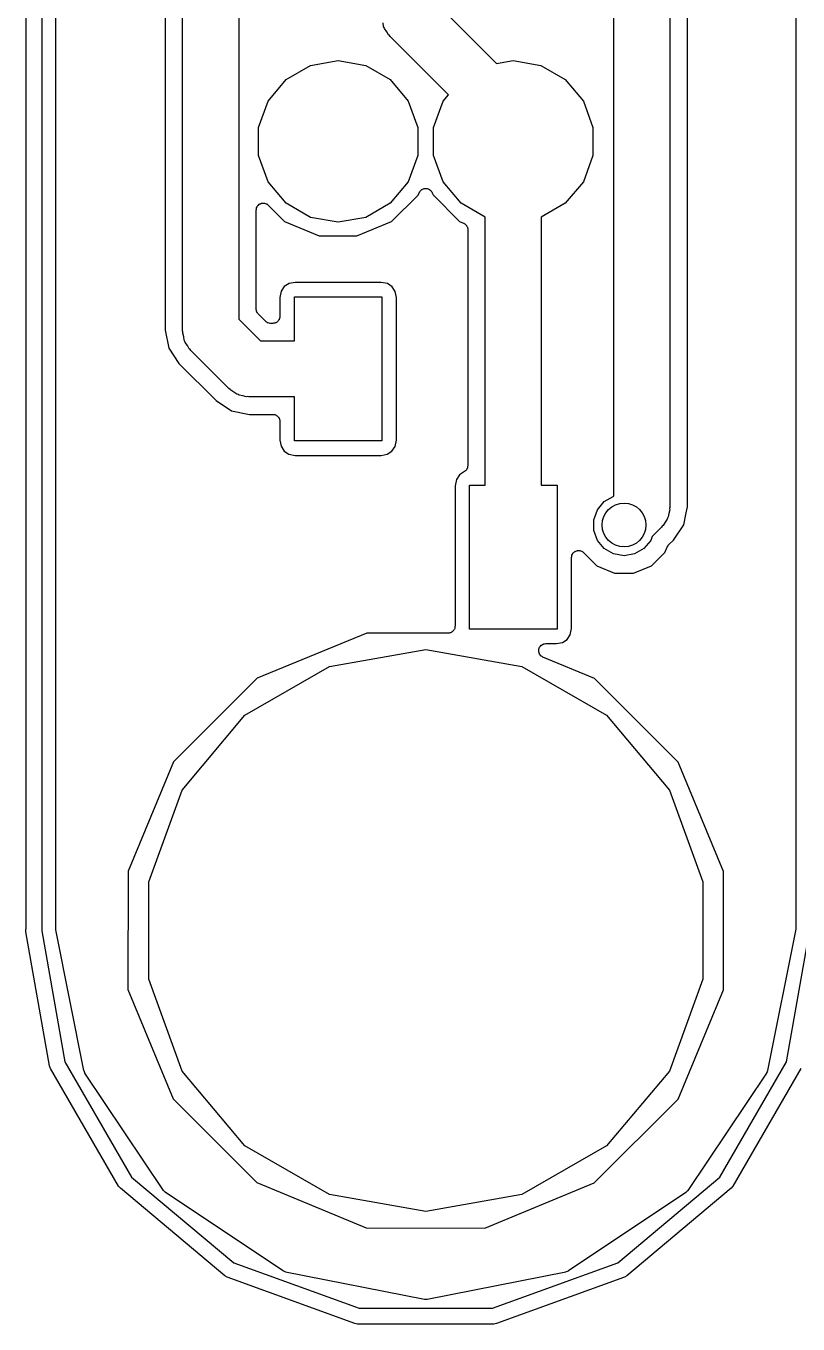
# Model space of a CAD drawing. Extents: x 51 to 137, y -158 to -25.
# Drawn here: x 87.8 to 99, y -157.67 to -138.83 of the extents above; entities that cross this region are included whole.
import ezdxf

# ---------------------------------------------------------------- set-up
doc = ezdxf.new("R2010")
doc.units = 0
doc.header["$MEASUREMENT"] = 0
doc.layers.add('BLACK', color=7, linetype='CONTINUOUS')

msp = doc.modelspace()

# ---------------------------------------------------------------- linework, layer by layer
at = {"layer": 'Black'}
for p, q in [((89.8197, -111.889), (89.8197, -143.241)), ((90.0737, -143.251), (90.0737, -111.879)), ((90.8865, -112.048), (90.8865, -143.083)), ((87.8027, -151.936), (87.8027, -125.489)), ((88.0313, -125.484), (88.0313, -151.958)), ((88.2345, -151.93), (88.2345, -125.494)), ((98.966, -131.446), (98.966, -151.917)), ((97.139, -137.484), (97.139, -145.815)), ((97.393, -145.805), (97.393, -137.494)), ((96.3262, -145.647), (96.3262, -137.653)), ((93.7772, -138.526), (94.6244, -139.373)), ((92.9889, -138.833), (92.9797, -138.781)), ((92.9978, -138.849), (92.9889, -138.833)), ((93.0025, -138.866), (92.9978, -138.849)), ((93.0329, -138.91), (93.0025, -138.866)), ((93.0595, -138.956), (93.0329, -138.91)), ((93.0732, -138.967), (93.0595, -138.956)), ((93.0834, -138.982), (93.0732, -138.967)), ((93.9285, -139.827), (93.0834, -138.982)), ((91.5751, -139.605), (91.9279, -139.401)), ((91.9279, -139.401), (92.329, -139.33)), ((92.329, -139.33), (92.7301, -139.401)), ((92.7301, -139.401), (93.0829, -139.605)), ((94.6244, -139.373), (94.869, -139.33)), ((94.869, -139.33), (95.2701, -139.401)), ((95.2701, -139.401), (95.6229, -139.605)), ((91.3133, -139.917), (91.5751, -139.605)), ((93.0829, -139.605), (93.3447, -139.917)), ((95.6229, -139.605), (95.8847, -139.917)), ((91.174, -140.299), (91.3133, -139.917)), ((93.3447, -139.917), (93.484, -140.299)), ((93.714, -140.299), (93.8533, -139.917)), ((93.8533, -139.917), (93.9285, -139.827)), ((95.8847, -139.917), (96.024, -140.299)), ((91.174, -140.707), (91.174, -140.299)), ((93.484, -140.299), (93.484, -140.707)), ((93.714, -140.707), (93.714, -140.299)), ((96.024, -140.299), (96.024, -140.707)), ((91.3133, -141.089), (91.174, -140.707)), ((93.484, -140.707), (93.3447, -141.089)), ((93.8533, -141.089), (93.714, -140.707)), ((96.024, -140.707), (95.8847, -141.089)), ((91.5751, -141.401), (91.3133, -141.089)), ((93.3447, -141.089), (93.0829, -141.401)), ((94.1151, -141.401), (93.8533, -141.089)), ((95.8847, -141.089), (95.6229, -141.401)), ((93.1049, -141.666), (93.4911, -141.281)), ((93.4911, -141.281), (93.5049, -141.248)), ((93.5049, -141.248), (93.5121, -141.236)), ((93.5121, -141.236), (93.5182, -141.225)), ((93.5182, -141.225), (93.5215, -141.222)), ((93.5215, -141.222), (93.5239, -141.218)), ((93.5239, -141.218), (93.5345, -141.21)), ((93.5345, -141.21), (93.5443, -141.201)), ((93.5443, -141.201), (93.5484, -141.199)), ((93.5484, -141.199), (93.5519, -141.196)), ((93.5519, -141.196), (93.5646, -141.192)), ((93.5646, -141.192), (93.5769, -141.187)), ((93.5769, -141.187), (93.5813, -141.187)), ((93.5813, -141.187), (93.5856, -141.186)), ((93.5856, -141.186), (93.5989, -141.186)), ((93.5989, -141.186), (93.6121, -141.186)), ((93.6121, -141.186), (93.6164, -141.187)), ((93.6164, -141.187), (93.6209, -141.187)), ((93.6209, -141.187), (93.6331, -141.193)), ((93.6331, -141.193), (93.6458, -141.197)), ((93.6458, -141.197), (93.6493, -141.199)), ((93.6493, -141.199), (93.6534, -141.201)), ((93.6534, -141.201), (93.6632, -141.21)), ((93.6632, -141.21), (93.6737, -141.218)), ((93.6737, -141.218), (93.6761, -141.222)), ((93.6761, -141.222), (93.6794, -141.225)), ((93.6794, -141.225), (93.6855, -141.237)), ((93.6855, -141.237), (93.6927, -141.248)), ((93.6927, -141.248), (93.7055, -141.279)), ((93.7055, -141.279), (94.091, -141.665)), ((91.1405, -141.499), (91.1428, -141.486)), ((91.1405, -142.936), (91.1405, -141.499)), ((91.1428, -141.486), (91.144, -141.473)), ((91.144, -141.473), (91.1459, -141.469)), ((91.1459, -141.469), (91.1466, -141.465)), ((91.1466, -141.465), (91.1533, -141.453)), ((91.1533, -141.453), (91.1589, -141.441)), ((91.1589, -141.441), (91.1621, -141.438)), ((91.1621, -141.438), (91.1643, -141.434)), ((91.1643, -141.434), (91.1745, -141.426)), ((91.1745, -141.426), (91.1839, -141.416)), ((91.1839, -141.416), (91.1879, -141.414)), ((91.1879, -141.414), (91.1913, -141.411)), ((91.1913, -141.411), (91.2038, -141.407)), ((91.2038, -141.407), (91.2159, -141.401)), ((91.2159, -141.401), (91.2203, -141.401)), ((91.2203, -141.401), (91.2245, -141.399)), ((91.2245, -141.399), (91.2378, -141.399)), ((91.2378, -141.399), (91.251, -141.398)), ((91.251, -141.398), (91.2553, -141.399)), ((91.2553, -141.399), (91.2597, -141.399)), ((91.2597, -141.399), (91.2723, -141.404)), ((91.2723, -141.404), (91.2851, -141.407)), ((91.2851, -141.407), (91.2887, -141.41)), ((91.2887, -141.41), (91.2929, -141.411)), ((91.2929, -141.411), (91.3031, -141.42)), ((91.3031, -141.42), (91.314, -141.428)), ((91.314, -141.428), (91.551, -141.665)), ((91.9279, -141.605), (91.5751, -141.401)), ((93.0829, -141.401), (92.7301, -141.605)), ((94.4626, -141.602), (94.1151, -141.401)), ((95.6229, -141.401), (95.2754, -141.602)), ((91.551, -141.665), (92.055, -141.874)), ((92.329, -141.676), (91.9279, -141.605)), ((92.7301, -141.605), (92.329, -141.676)), ((92.6006, -141.875), (93.1049, -141.666)), ((94.091, -141.665), (94.146, -141.688)), ((94.146, -141.688), (94.1516, -141.691)), ((94.1516, -141.691), (94.1578, -141.694)), ((94.1578, -141.694), (94.1663, -141.701)), ((94.4626, -145.491), (94.4626, -141.602)), ((95.2754, -141.602), (95.2754, -145.491)), ((92.055, -141.874), (92.6006, -141.875)), ((94.1663, -141.701), (94.1757, -141.707)), ((94.1757, -141.707), (94.1797, -141.712)), ((94.1797, -141.712), (94.1848, -141.716)), ((94.1848, -141.716), (94.1904, -141.726)), ((94.1904, -141.726), (94.1972, -141.735)), ((94.1972, -141.735), (94.1992, -141.741)), ((94.1992, -141.741), (94.2025, -141.747)), ((94.2025, -141.747), (94.2044, -141.758)), ((94.2044, -141.758), (94.2077, -141.769)), ((94.2077, -141.769), (94.2074, -141.775)), ((94.2074, -141.775), (94.2086, -141.782)), ((94.2086, -141.782), (94.2086, -145.21)), ((91.5484, -142.611), (91.5029, -142.678)), ((91.6168, -142.566), (91.5484, -142.611)), ((91.7038, -142.549), (91.6168, -142.566)), ((92.9539, -142.549), (91.7038, -142.549)), ((93.0439, -142.567), (92.9539, -142.549)), ((93.1114, -142.612), (93.0439, -142.567)), ((93.1563, -142.681), (93.1114, -142.612)), ((91.5029, -142.678), (91.4848, -142.768)), ((91.4848, -142.768), (91.4848, -143.042)), ((91.694, -143.398), (91.694, -142.758)), ((91.694, -142.758), (92.964, -142.758)), ((92.964, -142.758), (92.964, -144.851)), ((93.1732, -142.768), (93.1563, -142.681)), ((93.1732, -144.841), (93.1732, -142.768)), ((91.1413, -142.94), (91.1405, -142.936)), ((91.1409, -142.945), (91.1413, -142.94)), ((91.1443, -142.957), (91.1409, -142.945)), ((91.1466, -142.97), (91.1443, -142.957)), ((91.1489, -142.974), (91.1466, -142.97)), ((91.15, -142.979), (91.1489, -142.974)), ((91.1576, -142.989), (91.15, -142.979)), ((91.1643, -143.001), (91.1576, -142.989)), ((91.1677, -143.004), (91.1643, -143.001)), ((91.1703, -143.008), (91.1677, -143.004)), ((91.2771, -143.114), (91.1703, -143.008)), ((90.8865, -143.083), (91.2016, -143.398)), ((91.2807, -143.117), (91.2771, -143.114)), ((91.2836, -143.12), (91.2807, -143.117)), ((91.2951, -143.127), (91.2836, -143.12)), ((91.306, -143.135), (91.2951, -143.127)), ((91.3103, -143.136), (91.306, -143.135)), ((91.3142, -143.138), (91.3103, -143.136)), ((91.3273, -143.14), (91.3142, -143.138)), ((91.3401, -143.144), (91.3273, -143.14)), ((91.3445, -143.143), (91.3401, -143.144)), ((91.3489, -143.144), (91.3445, -143.143)), ((91.3832, -143.144), (91.3489, -143.144)), ((91.392, -143.143), (91.3832, -143.144)), ((91.4009, -143.143), (91.392, -143.143)), ((91.4092, -143.14), (91.4009, -143.143)), ((91.418, -143.138), (91.4092, -143.14)), ((91.4257, -143.134), (91.418, -143.138)), ((91.434, -143.13), (91.4257, -143.134)), ((91.4408, -143.125), (91.434, -143.13)), ((91.4485, -143.12), (91.4408, -143.125)), ((91.4542, -143.114), (91.4485, -143.12)), ((91.4611, -143.108), (91.4542, -143.114)), ((91.4655, -143.1), (91.4611, -143.108)), ((91.4712, -143.093), (91.4655, -143.1)), ((91.4743, -143.085), (91.4712, -143.093)), ((91.4787, -143.077), (91.4743, -143.085)), ((91.4802, -143.068), (91.4787, -143.077)), ((91.4833, -143.06), (91.4802, -143.068)), ((91.4848, -143.042), (91.4833, -143.051)), ((91.4833, -143.051), (91.4833, -143.06)), ((89.8197, -143.241), (89.8718, -143.503)), ((90.0768, -143.269), (90.0737, -143.251)), ((90.0752, -143.287), (90.0768, -143.269)), ((90.089, -143.338), (90.0752, -143.287)), ((90.0982, -143.39), (90.089, -143.338)), ((90.1071, -143.406), (90.0982, -143.39)), ((89.8718, -143.503), (90.0202, -143.725)), ((90.1118, -143.423), (90.1071, -143.406)), ((90.1422, -143.467), (90.1118, -143.423)), ((90.1688, -143.513), (90.1422, -143.467)), ((90.1825, -143.524), (90.1688, -143.513)), ((90.1927, -143.539), (90.1825, -143.524)), ((90.7459, -144.092), (90.1927, -143.539)), ((91.2016, -143.398), (91.694, -143.398)), ((90.0202, -143.725), (90.5593, -144.264)), ((90.7606, -144.102), (90.7459, -144.092)), ((90.7721, -144.116), (90.7606, -144.102)), ((90.8181, -144.142), (90.7721, -144.116)), ((90.8615, -144.173), (90.8181, -144.142)), ((90.5593, -144.264), (90.7813, -144.413)), ((90.8788, -144.177), (90.8615, -144.173)), ((90.8943, -144.186), (90.8788, -144.177)), ((90.9466, -144.196), (90.8943, -144.186)), ((90.9979, -144.209), (90.9466, -144.196)), ((91.0157, -144.208), (90.9979, -144.209)), ((91.0333, -144.211), (91.0157, -144.208)), ((91.694, -144.211), (91.0333, -144.211)), ((91.694, -144.851), (91.694, -144.211)), ((90.7813, -144.413), (91.0433, -144.465)), ((91.0433, -144.465), (91.3832, -144.465)), ((91.3832, -144.465), (91.392, -144.466)), ((91.392, -144.466), (91.4009, -144.466)), ((91.4009, -144.466), (91.4092, -144.469)), ((91.4092, -144.469), (91.418, -144.471)), ((91.418, -144.471), (91.4257, -144.475)), ((91.4257, -144.475), (91.434, -144.479)), ((91.434, -144.479), (91.4408, -144.484)), ((91.4408, -144.484), (91.4485, -144.489)), ((91.4485, -144.489), (91.4542, -144.495)), ((91.4542, -144.495), (91.4611, -144.501)), ((91.4611, -144.501), (91.4655, -144.509)), ((91.4655, -144.509), (91.4712, -144.516)), ((91.4712, -144.516), (91.4743, -144.524)), ((91.4743, -144.524), (91.4787, -144.532)), ((91.4787, -144.532), (91.4802, -144.541)), ((91.4802, -144.541), (91.4833, -144.549)), ((91.4833, -144.549), (91.4833, -144.558)), ((91.4833, -144.558), (91.4848, -144.566)), ((91.4848, -144.566), (91.4848, -144.841)), ((91.4848, -144.841), (91.5017, -144.928)), ((92.964, -144.851), (91.694, -144.851)), ((93.1551, -144.931), (93.1732, -144.841)), ((91.5017, -144.928), (91.5466, -144.997)), ((91.5466, -144.997), (91.6141, -145.042)), ((91.6141, -145.042), (91.7041, -145.06)), ((91.7041, -145.06), (92.9542, -145.06)), ((92.9542, -145.06), (93.0412, -145.043)), ((93.0412, -145.043), (93.1096, -144.998)), ((93.1096, -144.998), (93.1551, -144.931)), ((94.1848, -145.275), (94.1735, -145.285)), ((94.1863, -145.273), (94.1848, -145.275)), ((94.1885, -145.271), (94.1863, -145.273)), ((94.1951, -145.257), (94.1885, -145.271)), ((94.2025, -145.245), (94.1951, -145.257)), ((94.203, -145.242), (94.2025, -145.245)), ((94.2043, -145.239), (94.203, -145.242)), ((94.206, -145.224), (94.2043, -145.239)), ((94.2086, -145.21), (94.206, -145.224)), ((94.0429, -145.411), (94.0248, -145.501)), ((94.0884, -145.344), (94.0429, -145.411)), ((94.1628, -145.295), (94.0884, -145.344)), ((94.1735, -145.285), (94.1628, -145.295)), ((94.0248, -145.501), (94.0248, -147.539)), ((94.234, -147.584), (94.234, -145.491)), ((94.234, -145.491), (94.4626, -145.491)), ((95.2754, -145.491), (95.504, -145.491)), ((95.504, -145.491), (95.504, -147.584)), ((96.189, -145.73), (96.3165, -145.656)), ((96.3165, -145.656), (96.3262, -145.647)), ((96.0894, -145.849), (96.189, -145.73)), ((97.139, -145.815), (97.1359, -145.833)), ((97.1359, -145.833), (97.1375, -145.851)), ((97.3754, -145.894), (97.393, -145.805)), ((96.0364, -145.994), (96.0894, -145.849)), ((96.0364, -146.149), (96.0364, -145.994)), ((97.0705, -146.03), (97.0439, -146.076)), ((97.1009, -145.987), (97.0705, -146.03)), ((97.1055, -145.97), (97.1009, -145.987)), ((97.1145, -145.954), (97.1055, -145.97)), ((97.1237, -145.902), (97.1145, -145.954)), ((97.1375, -145.851), (97.1237, -145.902)), ((97.3409, -146.067), (97.3754, -145.894)), ((97.3754, -145.894), (97.3754, -145.894)), ((96.0894, -146.295), (96.0364, -146.149)), ((97.02, -146.102), (96.8821, -146.24)), ((97.0302, -146.088), (97.02, -146.102)), ((97.0439, -146.076), (97.0302, -146.088)), ((97.1925, -146.289), (97.3409, -146.067)), ((96.189, -146.414), (96.0894, -146.295)), ((96.8622, -146.295), (96.7626, -146.414)), ((96.8821, -146.24), (96.8622, -146.295)), ((97.0676, -146.468), (97.0983, -146.394)), ((97.0983, -146.394), (97.0994, -146.392)), ((97.0994, -146.392), (97.1, -146.39)), ((97.1, -146.39), (97.1089, -146.378)), ((97.1089, -146.378), (97.1172, -146.365)), ((97.1172, -146.365), (97.119, -146.363)), ((97.119, -146.363), (97.1203, -146.361)), ((97.1203, -146.361), (97.1925, -146.289)), ((95.7132, -146.542), (95.7155, -146.529)), ((95.7132, -147.574), (95.7132, -146.542)), ((95.7155, -146.529), (95.7167, -146.516)), ((95.7167, -146.516), (95.7185, -146.512)), ((95.7185, -146.512), (95.7193, -146.507)), ((95.7193, -146.507), (95.726, -146.496)), ((95.726, -146.496), (95.7316, -146.484)), ((95.7316, -146.484), (95.7347, -146.481)), ((95.7347, -146.481), (95.7369, -146.477)), ((95.7369, -146.477), (95.7471, -146.468)), ((95.7471, -146.468), (95.7566, -146.459)), ((95.7566, -146.459), (95.7606, -146.457)), ((95.7606, -146.457), (95.764, -146.454)), ((95.764, -146.454), (95.7765, -146.45)), ((95.7765, -146.45), (95.7886, -146.444)), ((95.7886, -146.444), (95.793, -146.444)), ((95.793, -146.444), (95.7971, -146.442)), ((95.7971, -146.442), (95.8104, -146.442)), ((95.8104, -146.442), (95.8237, -146.441)), ((95.8237, -146.441), (95.828, -146.442)), ((95.828, -146.442), (95.8324, -146.442)), ((95.8324, -146.442), (95.8449, -146.447)), ((95.8449, -146.447), (95.8578, -146.45)), ((95.8578, -146.45), (95.8614, -146.453)), ((95.8614, -146.453), (95.8656, -146.454)), ((95.8656, -146.454), (95.8758, -146.463)), ((95.8758, -146.463), (95.8867, -146.47)), ((95.8867, -146.47), (96.0796, -146.664)), ((96.3232, -146.491), (96.189, -146.414)), ((96.4758, -146.518), (96.3232, -146.491)), ((96.6284, -146.491), (96.4758, -146.518)), ((96.7626, -146.414), (96.6284, -146.491)), ((96.871, -146.664), (97.0676, -146.468)), ((96.0796, -146.664), (96.3362, -146.77)), ((96.3362, -146.77), (96.6141, -146.771)), ((96.6141, -146.771), (96.871, -146.664)), ((94.0248, -147.539), (94.0233, -147.547)), ((92.7439, -147.639), (91.1562, -148.295)), ((93.9231, -147.64), (92.7439, -147.639)), ((93.9319, -147.639), (93.9231, -147.64)), ((93.9409, -147.639), (93.9319, -147.639)), ((93.9492, -147.636), (93.9409, -147.639)), ((93.9579, -147.634), (93.9492, -147.636)), ((93.9656, -147.63), (93.9579, -147.634)), ((93.974, -147.627), (93.9656, -147.63)), ((93.9808, -147.621), (93.974, -147.627)), ((93.9885, -147.617), (93.9808, -147.621)), ((93.9942, -147.61), (93.9885, -147.617)), ((94.0011, -147.604), (93.9942, -147.61)), ((94.0055, -147.596), (94.0011, -147.604)), ((94.0112, -147.59), (94.0055, -147.596)), ((94.0142, -147.581), (94.0112, -147.59)), ((94.0187, -147.573), (94.0142, -147.581)), ((94.0202, -147.565), (94.0187, -147.573)), ((94.0233, -147.556), (94.0202, -147.565)), ((94.0233, -147.547), (94.0233, -147.556)), ((95.504, -147.584), (94.234, -147.584)), ((95.6496, -147.731), (95.6951, -147.664)), ((95.6951, -147.664), (95.7132, -147.574)), ((92.2037, -148.125), (93.599, -147.878)), ((93.599, -147.878), (94.9943, -148.125)), ((95.2376, -147.908), (95.2383, -147.893)), ((95.2383, -147.91), (95.2376, -147.908)), ((95.2383, -147.877), (95.2391, -147.875)), ((95.2383, -147.893), (95.2383, -147.877)), ((95.2383, -147.912), (95.2383, -147.91)), ((95.2436, -147.927), (95.2383, -147.912)), ((95.2391, -147.875), (95.2392, -147.873)), ((95.2392, -147.873), (95.2451, -147.858)), ((95.2451, -147.858), (95.2504, -147.844)), ((95.2504, -147.844), (95.2518, -147.842)), ((95.2518, -147.842), (95.2527, -147.84)), ((95.2527, -147.84), (95.2631, -147.829)), ((95.2631, -147.829), (95.273, -147.817)), ((95.273, -147.817), (95.275, -147.816)), ((95.275, -147.816), (95.2766, -147.814)), ((95.2766, -147.814), (95.2903, -147.807)), ((95.2903, -147.807), (95.3036, -147.799)), ((95.3036, -147.799), (95.3059, -147.799)), ((95.3059, -147.799), (95.3079, -147.798)), ((95.3079, -147.798), (95.3232, -147.796)), ((95.3232, -147.796), (95.3384, -147.793)), ((95.3384, -147.793), (95.4942, -147.793)), ((95.4942, -147.793), (95.5812, -147.776)), ((95.5812, -147.776), (95.6496, -147.731)), ((95.2482, -147.942), (95.2436, -147.927)), ((95.2496, -147.943), (95.2482, -147.942)), ((95.2504, -147.946), (95.2496, -147.943)), ((95.2603, -147.957), (95.2504, -147.946)), ((95.2696, -147.97), (95.2603, -147.957)), ((95.2716, -147.971), (95.2696, -147.97)), ((95.273, -147.973), (95.2716, -147.971)), ((95.2864, -147.98), (95.273, -147.973)), ((95.2994, -147.989), (95.2864, -147.98)), ((96.0481, -148.3), (95.2994, -147.989)), ((90.9767, -148.833), (92.2037, -148.125)), ((94.9943, -148.125), (96.2213, -148.833)), ((91.1562, -148.295), (89.9405, -149.509)), ((97.2618, -149.515), (96.0481, -148.3)), ((90.066, -149.918), (90.9767, -148.833)), ((96.2213, -148.833), (97.132, -149.918)), ((89.9405, -149.509), (89.2818, -151.095)), ((97.9177, -151.103), (97.2618, -149.515)), ((89.5815, -151.25), (90.066, -149.918)), ((97.132, -149.918), (97.6165, -151.25)), ((89.2818, -151.095), (89.2803, -152.813)), ((97.9162, -152.821), (97.9177, -151.103)), ((89.5815, -152.666), (89.5815, -151.25)), ((97.6165, -151.25), (97.6165, -152.666)), ((87.8019, -151.938), (87.8027, -151.936)), ((87.8019, -151.978), (87.8019, -151.938)), ((88.1447, -153.922), (87.8019, -151.978)), ((88.0313, -151.958), (88.0309, -151.96)), ((88.0309, -151.96), (88.3664, -153.863)), ((88.2363, -151.939), (88.2345, -151.93)), ((88.2365, -151.949), (88.2363, -151.939)), ((88.6423, -153.99), (88.2365, -151.949)), ((98.9641, -151.937), (98.5557, -153.99)), ((98.8316, -153.863), (99.1692, -151.948)), ((98.9643, -151.927), (98.9641, -151.937)), ((98.966, -151.917), (98.9643, -151.927)), ((89.2803, -152.813), (89.9362, -154.401)), ((90.066, -153.998), (89.5815, -152.666)), ((97.6165, -152.666), (97.132, -153.998)), ((97.2575, -154.407), (97.9162, -152.821)), ((88.1583, -153.959), (88.1447, -153.922)), ((88.1447, -153.922), (88.1447, -153.922)), ((88.3664, -153.863), (89.3333, -155.537)), ((97.8647, -155.537), (98.8316, -153.863)), ((89.1454, -155.669), (88.1583, -153.959)), ((88.6431, -153.992), (88.6423, -153.99)), ((88.6433, -153.994), (88.6431, -153.992)), ((88.6495, -154.008), (88.6433, -153.994)), ((88.6551, -154.023), (88.6495, -154.008)), ((88.6566, -154.024), (88.6551, -154.023)), ((88.6575, -154.026), (88.6566, -154.024)), ((89.7971, -155.732), (88.6575, -154.026)), ((90.9767, -155.083), (90.066, -153.998)), ((97.132, -153.998), (96.2213, -155.083)), ((98.5405, -154.026), (97.4009, -155.732)), ((99.0397, -153.959), (98.0526, -155.669)), ((98.5414, -154.024), (98.5405, -154.026)), ((98.5429, -154.023), (98.5414, -154.024)), ((98.5485, -154.008), (98.5429, -154.023)), ((98.5547, -153.994), (98.5485, -154.008)), ((98.5549, -153.992), (98.5547, -153.994)), ((98.5557, -153.99), (98.5549, -153.992)), ((89.9362, -154.401), (91.1499, -155.616)), ((96.0418, -155.621), (97.2575, -154.407)), ((92.2037, -155.791), (90.9767, -155.083)), ((96.2213, -155.083), (94.9943, -155.791)), ((89.3333, -155.537), (90.8148, -156.78)), ((91.1499, -155.616), (92.7363, -156.275)), ((94.4541, -156.277), (96.0418, -155.621)), ((96.3832, -156.78), (97.8647, -155.537)), ((89.1709, -155.7), (89.1454, -155.669)), ((90.6833, -156.969), (89.1709, -155.7)), ((89.7987, -155.734), (89.7971, -155.732)), ((89.7997, -155.736), (89.7987, -155.734)), ((89.8108, -155.746), (89.7997, -155.736)), ((89.8215, -155.757), (89.8108, -155.746)), ((89.8235, -155.758), (89.8215, -155.757)), ((89.8251, -155.76), (89.8235, -155.758)), ((91.5307, -156.9), (89.8251, -155.76)), ((93.599, -156.038), (92.2037, -155.791)), ((94.9943, -155.791), (93.599, -156.038)), ((97.3729, -155.76), (95.6673, -156.9)), ((98.0271, -155.7), (96.5147, -156.969)), ((97.3745, -155.758), (97.3729, -155.76)), ((97.3765, -155.757), (97.3745, -155.758)), ((97.3872, -155.746), (97.3765, -155.757)), ((97.3983, -155.736), (97.3872, -155.746)), ((97.3993, -155.734), (97.3983, -155.736)), ((97.4009, -155.732), (97.3993, -155.734)), ((98.0526, -155.669), (98.0271, -155.7)), ((98.0271, -155.7), (98.0271, -155.7)), ((98.0271, -155.7), (98.0271, -155.7)), ((92.7363, -156.275), (94.4541, -156.277)), ((90.8148, -156.78), (92.632, -157.442)), ((91.5328, -156.9), (91.5307, -156.9)), ((91.5344, -156.902), (91.5328, -156.9)), ((91.5488, -156.908), (91.5344, -156.902)), ((91.563, -156.914), (91.5488, -156.908)), ((91.5652, -156.914), (91.563, -156.914)), ((91.5673, -156.915), (91.5652, -156.914)), ((93.5792, -157.315), (91.5673, -156.915)), ((95.6307, -156.915), (93.6188, -157.315)), ((94.566, -157.442), (96.3832, -156.78)), ((95.6328, -156.914), (95.6307, -156.915)), ((95.635, -156.914), (95.6328, -156.914)), ((95.6491, -156.908), (95.635, -156.914)), ((95.6636, -156.902), (95.6491, -156.908)), ((95.6652, -156.9), (95.6636, -156.902)), ((95.6673, -156.9), (95.6652, -156.9)), ((90.7176, -156.988), (90.6833, -156.969)), ((92.5728, -157.664), (90.7176, -156.988)), ((96.4804, -156.988), (94.6252, -157.664)), ((96.5147, -156.969), (96.4804, -156.988)), ((96.4804, -156.988), (96.4804, -156.988)), ((96.5147, -156.969), (96.5147, -156.969)), ((93.5814, -157.315), (93.5792, -157.315)), ((93.5835, -157.316), (93.5814, -157.315)), ((93.599, -157.315), (93.5835, -157.316)), ((93.6145, -157.316), (93.599, -157.315)), ((93.6166, -157.315), (93.6145, -157.316)), ((93.6188, -157.315), (93.6166, -157.315)), ((92.632, -157.442), (94.566, -157.442)), ((92.6119, -157.67), (92.5728, -157.664)), ((94.5861, -157.67), (92.6119, -157.67)), ((94.6252, -157.664), (94.5861, -157.67))]:
    msp.add_line(p, q, dxfattribs=at)
msp.add_circle((96.4758, -146.072), 0.3175, dxfattribs=at)

doc.saveas('drawing.dxf')
